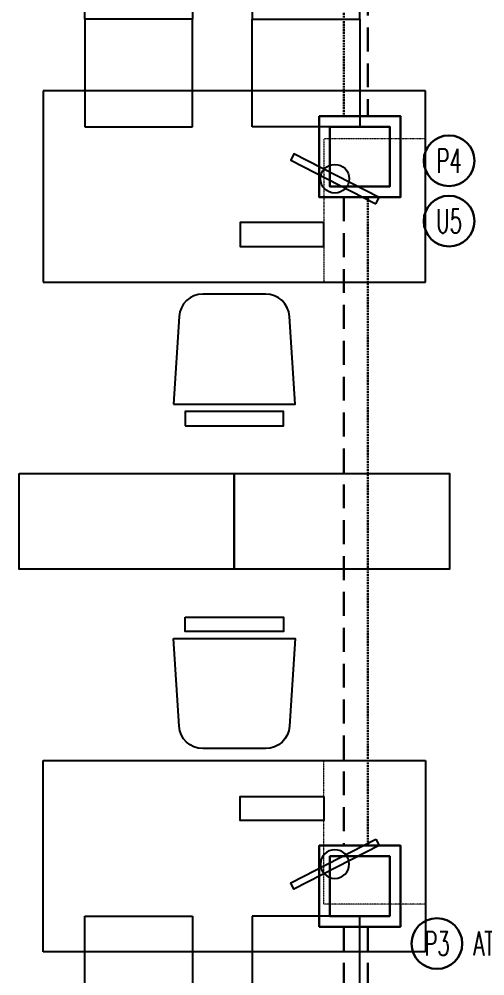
# Model space of a CAD drawing. Extents: x -1439 to 34962, y -872 to 8330.
# Drawn here: x 3150.8 to 3345.6, y 1627.5 to 2027.5 of the extents above; entities that cross this region are included whole.
import ezdxf
from ezdxf.enums import TextEntityAlignment as Align

# ---------------------------------------------------------------- set-up
doc = ezdxf.new("R2010")
doc.units = 0
doc.linetypes.add('DOT2', pattern=[0.125, 0, -0.125])
doc.linetypes.add('HIDDEN', pattern=[0.375, 0.25, -0.125])
doc.layers.get('0').update_dxf_attribs({"color": 9, "lineweight": 9})
for name, color, linetype, lineweight in [('05', 9, 'Continuous', 9), ('E-KABLO', 7, 'Continuous', 30), ('E-YAZI', 7, 'Continuous', 30)]:
    doc.layers.add(name, color=color, linetype=linetype, lineweight=lineweight)
doc.styles.add('E-YAZI', font='txttw.shx')

# ---------------------------------------------------------------- blocks, each defined once
blk = doc.blocks.new('160lıkcalismamasa-vw')
at = {"lineweight": -3, "ltscale": 0.5}
for p, q in [((2355.98, 2657.5), (2355.98, 2662.5)), ((2355.98, 2662.5), (2400.98, 2662.5)), ((2400.98, 2662.5), (2400.98, 2657.5)), ((2425.98, 2662.5), (2425.98, 2657.5)), ((2470.98, 2662.5), (2425.98, 2662.5)), ((2470.98, 2657.5), (2470.98, 2662.5)), ((2400.98, 2657.5), (2355.98, 2657.5)), ((2355.98, 2657.5), (2355.98, 2612.5)), ((2400.98, 2657.5), (2355.98, 2657.5)), ((2400.98, 2612.5), (2400.98, 2657.5)), ((2425.98, 2657.5), (2470.98, 2657.5)), ((2425.98, 2612.5), (2425.98, 2657.5)), ((2425.98, 2657.5), (2470.98, 2657.5)), ((2470.98, 2657.5), (2470.98, 2612.5)), ((2498.48, 2627.5), (2338.48, 2627.5)), ((2338.48, 2627.5), (2338.48, 2547.5)), ((2498.48, 2547.5), (2498.48, 2627.5)), ((2355.98, 2612.5), (2400.98, 2612.5)), ((2470.98, 2612.5), (2425.98, 2612.5)), ((2338.48, 2547.5), (2498.48, 2547.5))]:
    blk.add_line(p, q, dxfattribs=at)
for points in [[(2477.64, 2580.3), (2479.01, 2582.97), (2443.42, 2601.24), (2442.05, 2598.58)], [(2455.98, 2562.5), (2455.98, 2572.5), (2420.98, 2572.5), (2420.98, 2562.5)], [(2397.98, 2487.5), (2438.98, 2487.5), (2438.98, 2493.5), (2397.98, 2493.5)]]:
    blk.add_lwpolyline(points, close=True, dxfattribs=at)
blk.add_lwpolyline([(2392.98, 2496.5), (2443.98, 2496.5), (2441.59, 2533.15, 0.395265), (2431.61, 2542.5), (2405.34, 2542.5, 0.395265), (2395.37, 2533.15)], format="xyb", close=True, dxfattribs=at)
blk.add_circle((2460.53, 2590.77), 6, dxfattribs=at)
at = {"layer": '05', "linetype": 'DOT2'}
for p, q in [((2498.48, 2607.5), (2455.98, 2607.5)), ((2455.98, 2607.5), (2455.98, 2547.5)), ((2498.48, 2547.5), (2498.48, 2607.5)), ((2455.98, 2547.5), (2498.48, 2547.5))]:
    blk.add_line(p, q, dxfattribs=at)
blk = doc.blocks.new('m-çalışma dolap modül-90')
at = {"lineweight": -3, "ltscale": 0.5}
blk.add_lwpolyline([(-90, 0), (0, 0), (0, 40), (-90, 40)], close=True, dxfattribs=at)
blk = doc.blocks.new('E-DÖŞEME BUAT')
at = {"layer": 'E-YAZI', "color": 3}
blk.add_lwpolyline([(-34, 34), (0, 34), (0, 0), (-34, 0)], close=True, dxfattribs=at)
at = {"layer": 'E-YAZI', "color": 5}
blk.add_lwpolyline([(-29.5, 29.5), (-4.5, 29.5), (-4.5, 4.5), (-29.5, 4.5)], close=True, dxfattribs=at)

msp = doc.modelspace()

# ---------------------------------------------------------------- linework, layer by layer
at = {"layer": 'E-KABLO', "color": 6, "linetype": 'HIDDEN', "ltscale": 3}
msp.add_line((3286.67, 2219), (3286.67, 1987), dxfattribs=at)
at = {"layer": 'E-KABLO', "color": 4, "linetype": 'HIDDEN', "ltscale": 40}
for p, q in [((3296.67, 2219), (3296.67, 1987)), ((3296.67, 1648), (3296.67, 1397))]:
    msp.add_line(p, q, dxfattribs=at)
at = {"layer": 'E-KABLO', "color": 6, "linetype": 'HIDDEN', "ltscale": 40}
for p, q in [((3286.67, 1953), (3286.67, 1682)), ((3286.67, 1648), (3286.67, 1397))]:
    msp.add_line(p, q, dxfattribs=at)
at = {"layer": 'E-KABLO', "color": 4, "linetype": 'HIDDEN', "ltscale": 3}
msp.add_line((3296.67, 1953), (3296.67, 1682), dxfattribs=at)
at = {"layer": 'E-KABLO', "color": 7, "linetype": 'Continuous'}
for centre in [(3330.65, 1968.29), (3330.65, 1943.07), (3325.58, 1640.99)]:
    msp.add_circle(centre, 10.61, dxfattribs=at)

# ---------------------------------------------------------------- block references
at = {"layer": '05'}
msp.add_blockref('160lıkcalismamasa-vw', (822.36, -630), dxfattribs=at)
at = {"layer": '05', "xscale": -1, "rotation": 180}
for name, p in [('m-çalışma dolap modül-90', (3240.84, 1837.5)), ('m-çalışma dolap modül-90', (3330.84, 1837.5)), ('160lıkcalismamasa-vw', (822.36, 4265))]:
    msp.add_blockref(name, p, dxfattribs=at)
at = {"layer": 'E-YAZI', "color": 1}
msp.add_blockref('E-DÖŞEME BUAT', (3310.34, 1953), dxfattribs=at)
at = {"layer": 'E-YAZI', "color": 1, "xscale": -1, "rotation": 180}
msp.add_blockref('E-DÖŞEME BUAT', (3310.34, 1682), dxfattribs=at)

# ---------------------------------------------------------------- texts
at = {"layer": 'E-KABLO', "color": 3, "linetype": 'Continuous', "style": 'E-YAZI', "width": 0.6}
for s, p in [('P4', (3330.65, 1968.29)), ('U5', (3330.65, 1943.07)), ('P3', (3325.58, 1640.99))]:
    msp.add_text(s, height=10, dxfattribs=at).set_placement(p, align=Align.MIDDLE_CENTER)
at = {"layer": 'E-YAZI', "color": 3, "style": 'E-YAZI', "width": 0.6}
msp.add_text('AT-V-ZK', height=10, dxfattribs=at).set_placement((3340.77, 1635.99, 0))

doc.saveas('drawing.dxf')
